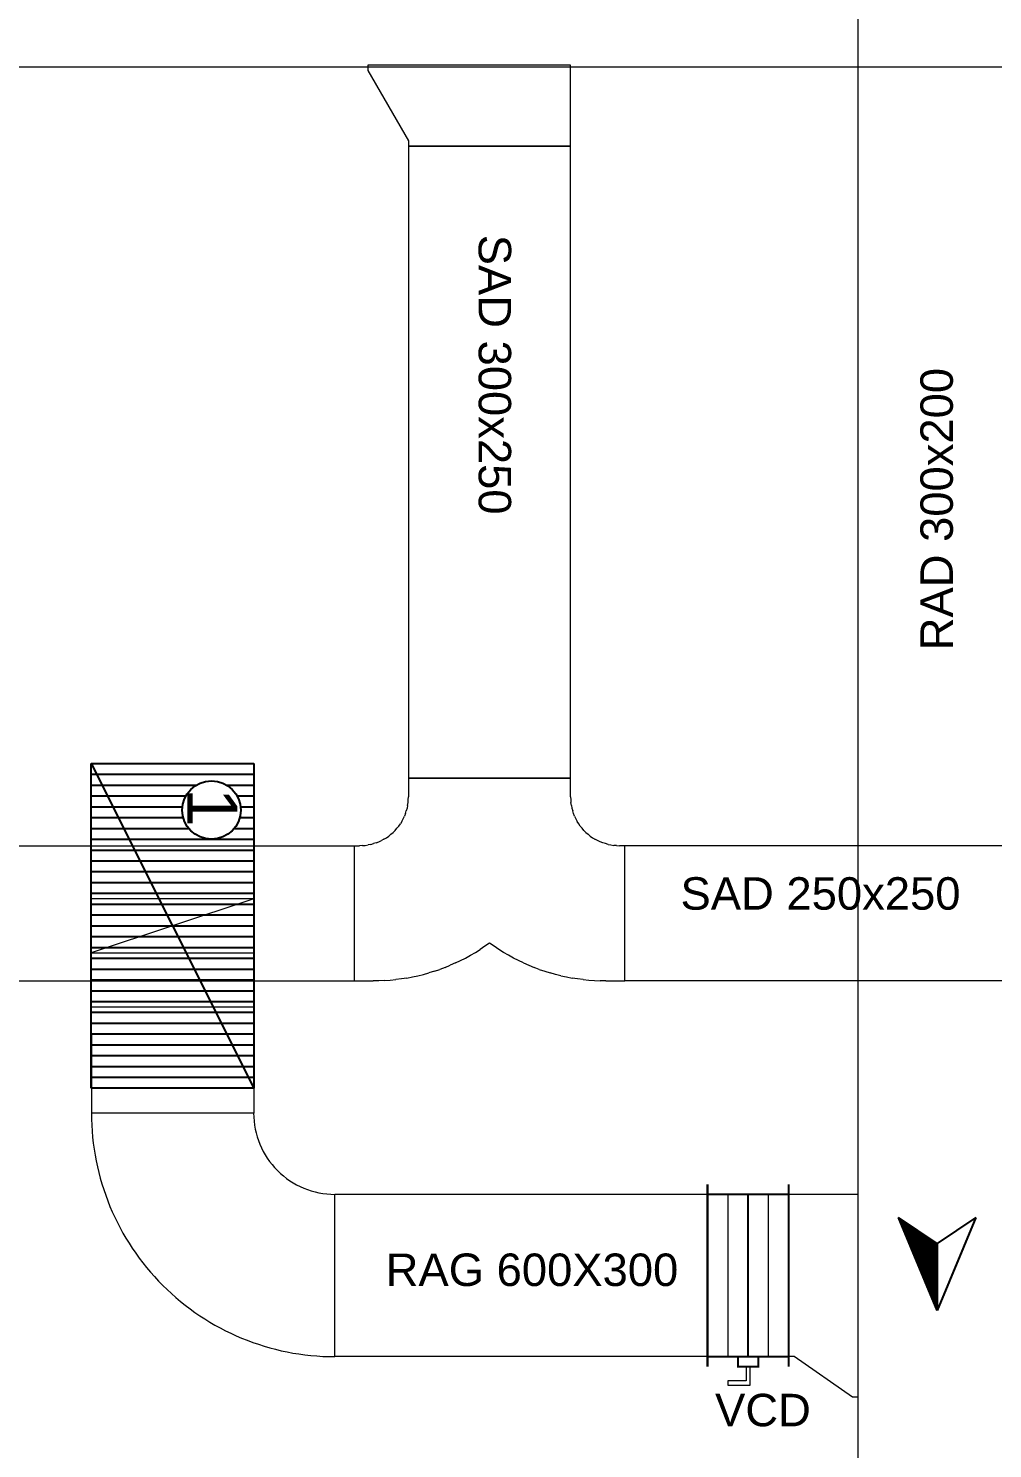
# Model space of a CAD drawing. Extents: x -57174 to 10055, y -18330 to 89882.
# Drawn here: x -37840 to -36059, y 67014 to 69639 of the extents above; entities that cross this region are included whole.
import ezdxf
from ezdxf.enums import TextEntityAlignment as Align

# ---------------------------------------------------------------- set-up
doc = ezdxf.new("R2010")
doc.units = 0
doc.header["$LTSCALE"] = 50
doc.header["$MEASUREMENT"] = 0
doc.layers.get('0').update_dxf_attribs({"color": 8, "linetype": 'CONTINUOUS'})
for name, color, linetype in [('Direction Arrow', 3, 'CONTINUOUS'), ('duct return', 4, 'CONTINUOUS'), ('duct size', 7, 'CONTINUOUS'), ('RETURN GRILL-600x300', 2, 'CONTINUOUS'), ('SUPPLY', 6, 'CONTINUOUS')]:
    doc.layers.add(name, color=color, linetype=linetype)
doc.layers.add('VCD', color=1, linetype='CONTINUOUS', lineweight=20)
doc.styles.add('ARIAL', font='arial.ttf')
doc.styles.add('STYLE1', font='arial.ttf')

# ---------------------------------------------------------------- blocks, each defined once
blk = doc.blocks.new('RAG 600X300')
at = {"layer": 'RETURN GRILL-600x300'}
for p, q in [((0, 0), (600, 0)), ((0, -300), (0, 0)), ((0, -300), (600, 0)), ((20, -300), (20, 0)), ((40, -50.2), (40, 0)), ((60, -30.8), (60, 0)), ((80, -24.4), (80, 0)), ((100, -25.9), (100, 0)), ((120, -36), (120, 0)), ((140, -300), (140, 0)), ((160, -300), (160, 0)), ((180, -300), (180, 0)), ((200, -300), (200, 0)), ((220, -300), (220, 0)), ((240, -300), (240, 0)), ((260, -300), (260, 0)), ((280, -300), (280, 0)), ((300, -300), (300, 0)), ((320, -300), (320, 0)), ((340, -300), (340, 0)), ((360, -300), (360, 0)), ((380, -300), (380, 0)), ((400, -300), (400, 0)), ((420, -300), (420, 0)), ((440, -300), (440, 0)), ((460, -300), (460, 0)), ((480, -300), (480, 0)), ((500, -300), (500, 0)), ((520, -300), (520, 0)), ((540, -300), (540, 0)), ((560, -300), (560, 0)), ((580, -300), (580, 0)), ((600, 0), (600, -300)), ((40, -300), (40, -105.7)), ((60, -300), (60, -125)), ((100, -300), (100, -130)), ((120, -300), (120, -119.9)), ((80, -300), (80, -131.5)), ((600, -300), (0, -300))]:
    blk.add_line(p, q, dxfattribs=at)
blk.add_circle((86.2, -77.9, -0.3), 53.9, dxfattribs=at)
at = {"layer": 'RETURN GRILL-600x300', "color": 0, "style": 'STYLE1'}
blk.add_text('1', height=92, dxfattribs=at).set_placement((81.3, -122.5, -0.7), align=Align.CENTER)
blk = doc.blocks.new('*U17')
at = {"linetype": 'Continuous', "const_width": 5}
for points in [[(400, -75), (400, -75), (-25, -75), (0, -75), (0, 125), (-25, 125), (0, 125), (400, 125), (425, 125), (400, 125), (400, -75), (425, -75), (400, -75)], [(400, 25), (0, 25)]]:
    blk.add_lwpolyline(points, dxfattribs=at)
at = {"linetype": 'Continuous'}
for points in [[(-25, 20), (-25, 30), (-60, 30), (-60, 75), (-70, 75), (-70, 20), (-25, 20)], [(400, 75), (0, 75), (0, -25), (400, -25)]]:
    blk.add_lwpolyline(points, close=True, dxfattribs=at)
at = {"linetype": 'Continuous', "const_width": 5}
blk.add_lwpolyline([(0, 0), (0, 50), (-25, 50), (-25, 0)], close=True, dxfattribs=at)
blk = doc.blocks.new('AROW-flat-1')
h = blk.add_hatch()
h.set_pattern_fill('ACET-2D-ANSI31,_O', color=256, scale=16.690811)
h.set_pattern_definition([(45, (18007.2362, -33756.3318), (-1.47527318, 1.47527318), [])])
h.paths.add_polyline_path([(-71.5, 109.9), (0, -61.7), (0, 61.7)])
for p, q in [((0, 61.7), (-71.5, 109.9)), ((0, -61.7), (-71.5, 109.9)), ((71.5, 109.9), (0, 61.7)), ((71.5, 109.9), (0, -61.7)), ((0, 61.7), (0, -61.7))]:
    blk.add_line(p, q)

msp = doc.modelspace()

# ---------------------------------------------------------------- linework, layer by layer
at = {"layer": 'duct return', "lineweight": 0}
for p, q in [((-36307.5, 70361.9), (-36307.5, 66647.4)), ((-37423.7, 68030.1), (-37723.7, 67929.9)), ((-37723.7, 67929.9, 3003.8), (-37723.4, 67633.6, 3003.8)), ((-37423.7, 67930.2, 3003.8), (-37423.4, 67633.9, 3003.8)), ((-37723.7, 67830.1), (-37423.7, 67830.1)), ((-37423.7, 67633.7), (-37723.4, 67633.7)), ((-37273.9, 67183.7), (-37273.9, 67483.7)), ((-36435.5, 67483.7, 3050), (-37273.9, 67483.7, 3050)), ((-36435.5, 67183.7, 3050), (-37273.9, 67183.7, 3050))]:
    msp.add_line(p, q, dxfattribs=at)
at = {"layer": 'duct return', "lineweight": 0, "elevation": 3003.8}
msp.add_lwpolyline([(-37423.7, 68030.1), (-37723.7, 68030.1), (-37723.7, 67930.1), (-37423.7, 67930.1)], close=True, dxfattribs=at)
at = {"layer": 'duct return', "lineweight": 0, "elevation": 3178.1, "flags": 128}
for points in [[(-36435.4, 67483.8), (-36307.6, 67483.8)], [(-36435.4, 67483.8), (-36435.4, 67183.8)], [(-36307.6, 67483.8), (-36307.6, 67108.8)], [(-36425.5, 67183.8), (-36435.4, 67183.8)], [(-36317.6, 67108.8), (-36425.5, 67183.8)], [(-36307.6, 67108.8), (-36317.6, 67108.8)]]:
    msp.add_lwpolyline(points, dxfattribs=at)
at = {"layer": 'duct return', "lineweight": 0}
for major_axis in [(0, 450), (0, 150)]:
    msp.add_ellipse((-37273.9, 67633.7), major_axis=major_axis, ratio=0.998911, start_param=1.570796, end_param=3.141593, dxfattribs=at)
at = {"layer": 'SUPPLY', "lineweight": 0}
for p, q in [((-32292.3, 69566.7, 3350), (-42420.6, 69566.7, 3350)), ((-39398.6, 68128.1, 3375), (-37238.1, 68128.1, 3375)), ((-35211.1, 68128.1, 3375), (-36738.1, 68128.1, 3375)), ((-39398.6, 67878.1, 3375), (-37238.1, 67878.1, 3375)), ((-35211.1, 67878.1, 3375), (-36738.1, 67878.1, 3375))]:
    msp.add_line(p, q, dxfattribs=at)
at = {"layer": 'SUPPLY', "lineweight": 0, "flags": 128}
for points, elevation in [([(-36838.3, 69571), (-37213, 69571)], 3587.2), ([(-37213, 69571), (-37213, 69561)], 3587.2), ([(-37213, 69561), (-37138, 69431)], 3587.2), ([(-36838.3, 69421), (-36838.3, 69571)], 3587.2), ([(-37138, 69431), (-37138, 69421)], 3587.2), ([(-37138, 69421.1), (-37138, 68253.2), (-36838.3, 68253.2), (-36838.3, 69421.1), (-37138, 69421.1)], 3142.6), ([(-37138, 69421), (-36838.3, 69421)], 3587.2), ([(-37138, 68253.1), (-36838.3, 68253.1)], 3544.8), ([(-37138, 68253.1), (-37138, 68218.1)], 3544.8), ([(-36838.3, 68218.1), (-36838.3, 68253.1)], 3544.8), ([(-37139.4, 68202.5), (-37140.4, 68197.4), (-37141.8, 68192.3)], 3544.8), ([(-37139.4, 68202.5), (-37138.6, 68207.7), (-37138.2, 68212.9), (-37138, 68218.1)], 3544.8), ([(-36838.3, 68218.1), (-36838.1, 68212.9), (-36837.6, 68207.7)], 3544.8), ([(-36836.9, 68202.5), (-36837.6, 68207.7)], 3544.8), ([(-36836.9, 68202.5), (-36835.8, 68197.4), (-36834.4, 68192.3)], 3544.8), ([(-37183, 68140.2), (-37178.5, 68142.9), (-37174.2, 68145.9), (-37170.1, 68149.2), (-37166.2, 68152.7), (-37162.5, 68156.4), (-37159.1, 68160.3), (-37155.8, 68164.4), (-37152.8, 68168.7)], 3544.8), ([(-37150.1, 68173.1), (-37152.8, 68168.7)], 3544.8), ([(-37150.1, 68173.1), (-37147.6, 68177.7), (-37145.3, 68182.5)], 3544.8), ([(-37143.4, 68187.3), (-37145.3, 68182.5)], 3544.8), ([(-37143.4, 68187.3), (-37141.8, 68192.3)], 3544.8), ([(-36830.9, 68182.5), (-36832.8, 68187.3), (-36834.4, 68192.3)], 3544.8), ([(-36830.9, 68182.5), (-36828.7, 68177.7), (-36826.2, 68173.1)], 3544.8), ([(-36820.4, 68164.4), (-36823.4, 68168.7), (-36826.2, 68173.1)], 3544.8), ([(-36820.4, 68164.4), (-36817.2, 68160.3)], 3544.8), ([(-36810, 68152.7), (-36813.7, 68156.4), (-36817.2, 68160.3)], 3544.8), ([(-36810, 68152.7), (-36806.1, 68149.2), (-36802, 68145.9), (-36797.7, 68142.9), (-36793.3, 68140.2)], 3544.8), ([(-37237.9, 68128.1), (-37228, 68128.1)], 3544.8), ([(-37237.9, 68128.1), (-37237.9, 67878.1)], 3544.8), ([(-37222.7, 68128.3), (-37228, 68128.1)], 3544.8), ([(-37222.7, 68128.3), (-37217.5, 68128.7), (-37212.3, 68129.5)], 3544.8), ([(-37207.2, 68130.5), (-37212.3, 68129.5)], 3544.8), ([(-37207.2, 68130.5), (-37202.1, 68131.9)], 3544.8), ([(-37197.2, 68133.5), (-37202.1, 68131.9)], 3544.8), ([(-37197.2, 68133.5), (-37192.3, 68135.5), (-37187.6, 68137.7)], 3544.8), ([(-37183, 68140.2), (-37187.6, 68137.7)], 3544.8), ([(-36769.1, 68130.5), (-36774.1, 68131.9), (-36779.1, 68133.5), (-36783.9, 68135.5), (-36788.7, 68137.7), (-36793.3, 68140.2)], 3544.8), ([(-36769.1, 68130.5), (-36763.9, 68129.5), (-36758.7, 68128.7)], 3544.8), ([(-36753.5, 68128.3), (-36758.7, 68128.7)], 3544.8), ([(-36753.5, 68128.3), (-36748.3, 68128.1)], 3544.8), ([(-36738.3, 68128.1), (-36748.3, 68128.1)], 3544.8), ([(-36738.3, 67878.1), (-36738.3, 68128.1)], 3544.8), ([(-37051.1, 67911.3), (-37041.7, 67915.8), (-37032.4, 67920.5), (-37023.2, 67925.5), (-37014.2, 67930.8), (-37005.4, 67936.4)], 3544.8), ([(-36988.1, 67948.2), (-36996.6, 67942.2), (-37005.4, 67936.4)], 3544.8), ([(-36925.2, 67911.3), (-36934.6, 67915.8), (-36943.9, 67920.5), (-36953, 67925.5), (-36962.1, 67930.8), (-36970.9, 67936.4), (-36979.6, 67942.2), (-36988.1, 67948.2)], 3544.8), ([(-37070.3, 67903.1), (-37060.7, 67907.1)], 3544.8), ([(-37051.1, 67911.3), (-37060.7, 67907.1)], 3544.8), ([(-36925.2, 67911.3), (-36915.6, 67907.1), (-36905.9, 67903.1)], 3544.8), ([(-37182.1, 67878.8), (-37171.7, 67879.5), (-37161.3, 67880.5)], 3544.8), ([(-37140.6, 67883.5), (-37150.9, 67881.9), (-37161.3, 67880.5)], 3544.8), ([(-37140.6, 67883.5), (-37130.3, 67885.4), (-37120.2, 67887.7), (-37110, 67890.2), (-37100, 67893)], 3544.8), ([(-37090, 67896.1), (-37100, 67893)], 3544.8), ([(-37090, 67896.1), (-37080.1, 67899.5)], 3544.8), ([(-37070.3, 67903.1), (-37080.1, 67899.5)], 3544.8), ([(-36896.1, 67899.5), (-36905.9, 67903.1)], 3544.8), ([(-36896.1, 67899.5), (-36886.2, 67896.1), (-36876.3, 67893)], 3544.8), ([(-36856.1, 67887.7), (-36866.2, 67890.2), (-36876.3, 67893)], 3544.8), ([(-36856.1, 67887.7), (-36845.9, 67885.4), (-36835.6, 67883.5)], 3544.8), ([(-36815, 67880.5), (-36825.3, 67881.9), (-36835.6, 67883.5)], 3544.8), ([(-36815, 67880.5), (-36804.6, 67879.5), (-36794.2, 67878.8), (-36783.7, 67878.3)], 3544.8), ([(-37237.9, 67878.1), (-37202.9, 67878.1)], 3544.8), ([(-37182.1, 67878.8), (-37192.5, 67878.3), (-37202.9, 67878.1)], 3544.8), ([(-36773.3, 67878.1), (-36783.7, 67878.3)], 3544.8), ([(-36773.3, 67878.1), (-36738.3, 67878.1)], 3544.8)]:
    msp.add_lwpolyline(points, dxfattribs=dict(at, elevation=elevation))

# ---------------------------------------------------------------- block references
at = {"layer": 'Direction Arrow', "lineweight": 0}
msp.add_blockref('AROW-flat-1', (-36161.1, 67331, 3050), dxfattribs=at)
at = {"layer": 'RETURN GRILL-600x300', "rotation": 270}
msp.add_blockref('RAG 600X300', (-37423.7, 68280.1, 3003.8), dxfattribs=at)
at = {"layer": 'VCD', "ltscale": 100, "xscale": 0.7499999999996448, "yscale": 0.7499999999996448, "zscale": 0.7499999999996448, "rotation": 90}
msp.add_blockref('*U17', (-36491.7, 67183.7, 3100), dxfattribs=at)

# ---------------------------------------------------------------- texts
at = {"layer": 'duct size', "style": 'ARIAL'}
msp.add_text('VCD', height=60, dxfattribs=at).set_placement((-36571.5, 67055))
at = {"layer": 'duct size', "lineweight": 0, "char_height": 60, "width": 1102.594, "attachment_point": 1, "style": 'ARIAL'}
for s, insert, rotation in [('SAD 300x250', (-36948.2, 69257.3), 270), ('RAD 300x200', (-36192.2, 68489.3), 90)]:
    msp.add_mtext(s, dxfattribs=dict(at, insert=insert, rotation=rotation))
at = {"layer": 'duct size', "lineweight": 0, "insert": (-36635.3, 68069.8), "char_height": 60, "width": 1102.594, "attachment_point": 1, "style": 'ARIAL'}
msp.add_mtext('SAD 250x250', dxfattribs=at)
at = {"layer": 'duct size', "color": 134, "lineweight": 0, "insert": (-37179.9, 67374.3), "char_height": 60, "width": 543.235, "attachment_point": 1, "style": 'ARIAL'}
msp.add_mtext('{\\C256;RAG 600X300}', dxfattribs=at)

doc.saveas('drawing.dxf')
